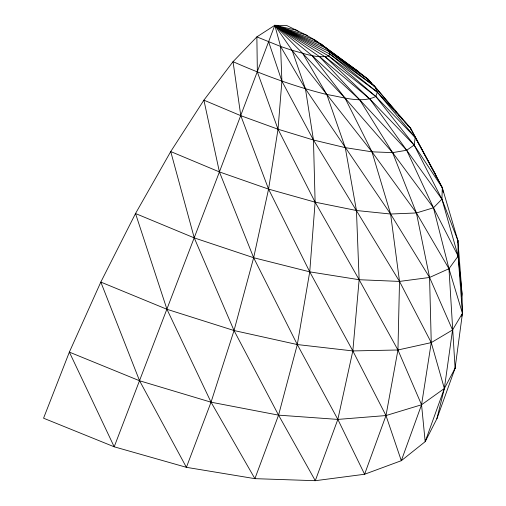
<?xml version="1.0" encoding="UTF-8"?>
<svg xmlns="http://www.w3.org/2000/svg" width="506" height="506" viewBox="0 0 506 506"><rect width="100%" height="100%" fill="white"/><g stroke="black" fill="none" stroke-linecap="round" stroke-linejoin="round"><path stroke-width="0.76" d="M455.09 368.254L462.44 313.315L462.01 293.834L457.924 240.622L442.307 187.758L435.438 174.298L410.436 128.024L374.674 86.368L368.14 79.334L358.153 71.378L321.019 44.111L314.359 39.727L306.25 35.072L286.864 25.578L274.815 25.3L256.865 36.887L233.038 61.675L203.899 100.156L170.731 151.56L135.519 213.526L100.82 282.076L69.36 352.113L43.56 418.203L114.204 446.804L186.404 467.329L254.897 478.657L315.295 480.7L364.598 474.255L401.309 460.7L425.179 441.656L436.887 418.747L455.09 368.254L448.974 268.718L433.478 207.783L406.685 150.257L369.93 99.094L325.175 56.811L274.815 25.3L219.414 171.92L114.204 446.804L69.36 352.113L139.574 380.765L211.04 402.188L278.559 415.148L337.844 419.411L385.989 415.552L421.555 404.768L444.35 388.507L455.09 368.254L454.192 369.544M461.693 296.181L462.01 293.834L458.139 256.112L457.924 240.622L441.921 199.149L414.142 145.07L375.825 96.519L328.641 55.926L274.815 25.3L280.59 46.451L281.899 81.15L278.022 129.213L268.566 189.111L253.651 257.725L234.031 330.532L211.04 402.188L186.404 467.329L139.574 380.765L100.82 282.076L166.961 309.292L234.031 330.532L297.3 344.554L352.834 350.93L397.944 349.988L431.257 342.613L452.554 329.969L462.44 313.315L458.139 256.112L441.921 199.149L442.307 187.758L410.436 128.024L407.785 125.153M457.664 242.178L457.924 240.622L457.241 239.218M461.731 316.364L462.44 313.315L448.974 268.718L416.419 212.956L371.967 151.832L292.107 50.341L274.815 25.3L296.978 30.303L298.11 31.378M436.887 418.747L444.35 388.507L452.554 329.969L429.569 277.471L390.6 214.025L305.428 88.784L280.59 46.451L256.865 36.887L257.358 71.96L278.022 129.213L315.118 202.16L359.14 279.717L397.944 349.988L421.555 404.768L425.179 441.656L444.35 388.507L431.257 342.613L399.512 281.418L313.467 140.023L281.899 81.15L268.667 41.897M292.107 50.341C303.91 53.206 316.37 58.759 328.641 55.926L329.906 54.104L328.982 51.441L325.965 48.064L321.019 44.111L274.815 25.3L302.727 53.421L345.111 98.196L392.599 152.629L433.478 207.783L458.139 256.112L448.974 268.718L429.569 277.471L399.512 281.418L359.14 279.717L309.735 271.842L253.651 257.725L194.253 237.896L135.519 213.526L166.961 309.292L211.04 402.188L254.897 478.657L278.559 415.148L297.3 344.554L309.735 271.842L315.118 202.16L313.467 140.023L305.428 88.784L292.107 50.341L280.59 46.451M443.237 192.375L442.307 187.758L414.142 145.07L369.93 99.094L319.571 56.697L274.815 25.3L328.982 51.441L374.674 86.368L377.343 92.193L375.825 96.519C360.411 103.768 342.651 96.874 326.813 94.533C294.593 86.564 263.379 75.027 233.038 61.675L240.799 115.684L268.566 189.111L309.735 271.842L352.834 350.93L385.989 415.552L401.309 460.7L421.555 404.768L431.257 342.613L429.569 277.471L416.419 212.956L392.599 152.629L359.627 99.701L312 55.559L274.815 25.3L306.25 35.072L307.452 36.034M393.813 109.264L374.674 86.368L329.906 54.104L274.815 25.3L314.359 39.727L317.502 42.08M274.815 25.3L325.965 48.064L358.153 71.378L354.263 68.803M349.716 65.799L352.315 67.513M328.982 51.441L368.14 79.334L371.72 83.528M325.965 48.064L368.14 79.334L369.899 81.915M328.641 55.926L377.343 92.193L410.436 128.024L410.98 129.485M318.761 43.023L321.905 45.376M321.019 44.111L329.691 50.815M334.643 54.648L337.123 56.564M325.175 56.811L375.825 96.519L415.236 137.505L435.438 174.298L436.083 176.55M329.906 54.104L377.343 92.193L415.236 137.505L414.142 145.07L406.685 150.257L392.599 152.629L371.967 151.832L345.263 147.638L313.467 140.023L278.022 129.213L240.799 115.684L203.899 100.156L219.414 171.92L253.651 257.725L297.3 344.554L337.844 419.411L364.598 474.255L385.989 415.552L397.944 349.988L399.512 281.418L390.6 214.025L371.967 151.832L345.111 98.196L312 55.559M314.359 39.727L316.067 41.296M319.571 56.697L406.685 150.257L441.921 199.149L433.478 207.783L416.419 212.956L390.6 214.025L356.445 210.509L315.118 202.16L268.566 189.111L219.414 171.92L170.731 151.56L194.253 237.896L234.031 330.532L278.559 415.148L315.295 480.7L337.844 419.411L352.834 350.93L359.14 279.717L356.445 210.509L345.263 147.638L326.813 94.533L302.727 53.421M401.416 118.252L402.479 119.397M404.598 121.699L406.723 124.002M434.42 173.153L435.438 174.298M373.257 85.324L374.276 86.526M389.62 104.508L390.645 105.71M391.663 106.905L393.712 109.309M395.243 111.105L396.268 112.307M395.325 111.073L396.83 112.882M399.335 115.899L398.311 114.704L399.348 115.893"/></g></svg>
